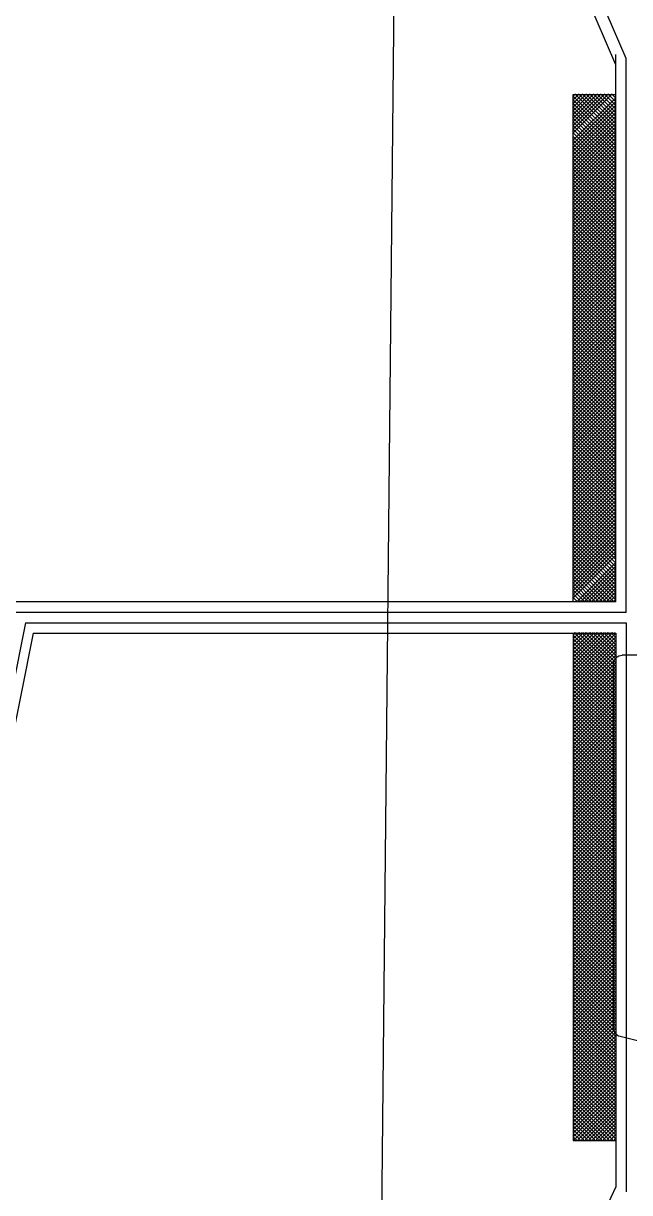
# Model space of a CAD drawing. Header units: millimetres. Extents: x 0 to 420000, y 0 to 297000.
# Drawn here: x 231831.6 to 231860.9, y 24995.4 to 25051.8 of the extents above; entities that cross this region are included whole.
import ezdxf

# ---------------------------------------------------------------- set-up
doc = ezdxf.new("R2010")
doc.units = ezdxf.units.MM
doc.linetypes.add('CEN', pattern=[62, 60, -1, 0, -1])
doc.layers.add('[0]', color=255, linetype='Continuous')
doc.layers.add('PANEL', color=9, linetype='Continuous')

# ---------------------------------------------------------------- blocks, each defined once
blk = doc.blocks.new('11')
at = {"color": 7, "linetype": 'CEN'}
blk.add_line((5197.414439487025, -25141.94669413718), (5198.529391494647, -25141.94669413718), dxfattribs=at)
blk.add_line((5197.414439487025, -25141.94669413718), (5198.529391494647, -25141.94669413718), dxfattribs=at)
at = {"color": 7}
blk.add_line((5198.958219189871, -25159.94462801603), (5198.958219189871, -25142.37552183244), dxfattribs=at)
blk.add_line((5198.958219189871, -25159.94462801603), (5198.958219189871, -25142.37552183244), dxfattribs=at)
blk.add_line((5195.527597628081, -25161.15652083867), (5198.635839257804, -25160.36003392103))
blk.add_line((5195.527597628081, -25161.15652083867), (5198.635839257804, -25160.36003392103))
blk.add_arc((5198.529391494669, -25142.37552183244), 0.4288276952236967, 0, 90, dxfattribs=at)
blk.add_arc((5198.529391494669, -25142.37552183244), 0.4288276952236967, 0, 90, dxfattribs=at)
blk.add_arc((5198.529391494669, -25159.94462801603), 0.4288276952236967, 284.3727786850034, 0)
blk.add_arc((5198.529391494669, -25159.94462801603), 0.4288276952236967, 284.3727786850034, 0)
blk = doc.blocks.new('*X25')
at = {"color": 0}
for p, q in [((112.3815129698358, 374.8949054853417), (114.28897713167, 376.8023696471759)), ((112.3815129698358, 375.0716821806382), (114.1122004363734, 376.8023696471759)), ((112.3815129698358, 375.2484588759348), (113.9354237410768, 376.8023696471759)), ((112.3815129698358, 375.4252355712316), (113.7586470457801, 376.8023696471759)), ((112.3815129698358, 375.6020122665281), (113.5818703504835, 376.8023696471759)), ((112.3815129698358, 375.7787889618248), (113.4050936551868, 376.8023696471759)), ((112.3815129698358, 375.9555656571213), (113.2283169598902, 376.8023696471759)), ((112.3815129698358, 376.1323423524182), (113.0515402645936, 376.8023696471759)), ((112.3815129698358, 376.3091190477147), (112.8747635692969, 376.8023696471759)), ((112.3815129698358, 376.4858957430113), (112.6979868740003, 376.8023696471759)), ((112.3815129698358, 376.6626724383079), (112.5212101787037, 376.8023696471759)), ((114.3887462386184, 374.7523696471758), (112.3815129698358, 376.7596029159583)), ((112.4157538269667, 374.7523696471758), (114.4657538269667, 376.8023696471759)), ((114.565522933915, 374.7523696471758), (112.515522933915, 376.8023696471759)), ((112.5925305222633, 374.7523696471758), (114.6425305222633, 376.8023696471759)), ((114.7422996292117, 374.7523696471758), (112.6922996292116, 376.8023696471759)), ((112.7693072175599, 374.7523696471758), (114.8193072175599, 376.8023696471759)), ((114.9190763245083, 374.7523696471758), (112.8690763245083, 376.8023696471759)), ((112.9460839128566, 374.7523696471758), (114.9960839128566, 376.8023696471759)), ((115.095853019805, 374.7523696471758), (113.0458530198049, 376.8023696471759)), ((113.1228606081532, 374.7523696471758), (115.1728606081532, 376.8023696471759)), ((115.2726297151016, 374.7523696471758), (113.2226297151015, 376.8023696471759)), ((113.2996373034498, 374.7523696471758), (115.3496373034499, 376.8023696471759)), ((115.4494064103982, 374.7523696471758), (113.3994064103982, 376.8023696471759)), ((113.4764139987465, 374.7523696471758), (115.5264139987465, 376.8023696471759)), ((115.6261831056949, 374.7523696471758), (113.5761831056948, 376.8023696471759)), ((113.6531906940431, 374.7523696471758), (115.7031906940431, 376.8023696471759)), ((115.8029598009915, 374.7523696471758), (113.7529598009914, 376.8023696471759)), ((113.8299673893397, 374.7523696471758), (115.8799673893398, 376.8023696471759)), ((115.9797364962881, 374.7523696471758), (113.9297364962881, 376.8023696471759)), ((114.0067440846364, 374.7523696471758), (116.0567440846364, 376.8023696471759)), ((116.1565131915848, 374.7523696471758), (114.1065131915847, 376.8023696471759)), ((114.183520779933, 374.7523696471758), (116.233520779933, 376.8023696471759)), ((116.3332898868814, 374.7523696471758), (114.2832898868814, 376.8023696471759)), ((114.3602974752297, 374.7523696471758), (116.4102974752297, 376.8023696471759)), ((116.510066582178, 374.7523696471758), (114.460066582178, 376.8023696471759)), ((114.5370741705263, 374.7523696471758), (116.5870741705263, 376.8023696471759)), ((116.6868432774747, 374.7523696471758), (114.6368432774746, 376.8023696471759)), ((114.7138508658229, 374.7523696471758), (116.7638508658229, 376.8023696471759)), ((116.8636199727713, 374.7523696471758), (114.8136199727713, 376.8023696471759)), ((114.8906275611196, 374.7523696471758), (116.9406275611196, 376.8023696471759)), ((117.040396668068, 374.7523696471758), (114.9903966680679, 376.8023696471759)), ((115.0674042564162, 374.7523696471758), (117.1174042564162, 376.8023696471759)), ((117.2171733633646, 374.7523696471758), (115.1671733633645, 376.8023696471759)), ((115.2441809517128, 374.7523696471758), (117.2941809517129, 376.8023696471759)), ((117.3939500586612, 374.7523696471758), (115.3439500586612, 376.8023696471759)), ((115.4209576470095, 374.7523696471758), (117.4709576470095, 376.8023696471759)), ((117.5707267539578, 374.7523696471758), (115.5207267539578, 376.8023696471759)), ((115.5977343423061, 374.7523696471758), (117.6477343423061, 376.8023696471759)), ((117.7475034492545, 374.7523696471758), (115.6975034492545, 376.8023696471759)), ((115.7745110376028, 374.7523696471758), (117.8245110376028, 376.8023696471759)), ((117.9242801445511, 374.7523696471758), (115.8742801445511, 376.8023696471759)), ((115.9512877328994, 374.7523696471758), (118.0012877328994, 376.8023696471759)), ((118.1010568398478, 374.7523696471758), (116.0510568398477, 376.8023696471759)), ((116.128064428196, 374.7523696471758), (118.178064428196, 376.8023696471759)), ((118.2778335351444, 374.7523696471758), (116.2278335351444, 376.8023696471759)), ((116.3048411234927, 374.7523696471758), (118.3548411234927, 376.8023696471759)), ((118.4546102304411, 374.7523696471758), (116.404610230441, 376.8023696471759)), ((116.4816178187893, 374.7523696471758), (118.5316178187893, 376.8023696471759)), ((118.6313869257377, 374.7523696471758), (116.5813869257376, 376.8023696471759)), ((116.6583945140859, 374.7523696471758), (118.708394514086, 376.8023696471759)), ((118.8081636210343, 374.7523696471758), (116.7581636210343, 376.8023696471759)), ((116.8351712093826, 374.7523696471758), (118.8851712093826, 376.8023696471759)), ((118.984940316331, 374.7523696471758), (116.9349403163309, 376.8023696471759)), ((117.0119479046792, 374.7523696471758), (119.0619479046792, 376.8023696471759)), ((119.1617170116276, 374.7523696471758), (117.1117170116275, 376.8023696471759)), ((117.1887245999759, 374.7523696471758), (119.2387245999759, 376.8023696471759)), ((119.3384937069242, 374.7523696471758), (117.2884937069242, 376.8023696471759)), ((117.3655012952725, 374.7523696471758), (119.4155012952725, 376.8023696471759)), ((119.5152704022209, 374.7523696471758), (117.4652704022208, 376.8023696471759)), ((117.5422779905691, 374.7523696471758), (119.5922779905691, 376.8023696471759)), ((119.6920470975175, 374.7523696471758), (117.6420470975175, 376.8023696471759)), ((117.7190546858658, 374.7523696471758), (119.7690546858658, 376.8023696471759)), ((119.8688237928141, 374.7523696471758), (117.8188237928141, 376.8023696471759)), ((117.8958313811624, 374.7523696471758), (119.9458313811624, 376.8023696471759)), ((120.0456004881108, 374.7523696471758), (117.9956004881107, 376.8023696471759)), ((118.072608076459, 374.7523696471758), (120.122608076459, 376.8023696471759)), ((120.2223771834074, 374.7523696471758), (118.1723771834074, 376.8023696471759)), ((118.2493847717557, 374.7523696471758), (120.2993847717557, 376.8023696471759)), ((120.3991538787041, 374.7523696471758), (118.349153878704, 376.8023696471759)), ((118.4261614670523, 374.7523696471758), (120.4761614670523, 376.8023696471759)), ((120.5759305740007, 374.7523696471758), (118.5259305740006, 376.8023696471759)), ((118.6029381623489, 374.7523696471758), (120.652938162349, 376.8023696471759)), ((120.7527072692973, 374.7523696471758), (118.7027072692973, 376.8023696471759)), ((118.7797148576456, 374.7523696471758), (120.8297148576456, 376.8023696471759)), ((120.929483964594, 374.7523696471758), (118.8794839645939, 376.8023696471759)), ((118.9564915529422, 374.7523696471758), (121.0064915529422, 376.8023696471759)), ((121.1062606598906, 374.7523696471758), (119.0562606598906, 376.8023696471759)), ((119.1332682482389, 374.7523696471758), (121.1832682482389, 376.8023696471759)), ((121.2830373551872, 374.7523696471758), (119.2330373551872, 376.8023696471759)), ((119.3100449435355, 374.7523696471758), (121.3600449435355, 376.8023696471759)), ((121.4598140504839, 374.7523696471758), (119.4098140504838, 376.8023696471759)), ((119.4868216388321, 374.7523696471758), (121.5368216388321, 376.8023696471759)), ((121.6365907457805, 374.7523696471758), (119.5865907457805, 376.8023696471759)), ((119.6635983341288, 374.7523696471758), (121.7135983341288, 376.8023696471759)), ((121.8133674410772, 374.7523696471758), (119.7633674410771, 376.8023696471759)), ((119.8403750294254, 374.7523696471758), (121.8903750294254, 376.8023696471759)), ((121.9901441363738, 374.7523696471758), (119.9401441363737, 376.8023696471759)), ((120.017151724722, 374.7523696471758), (122.0671517247221, 376.8023696471759)), ((122.1669208316704, 374.7523696471758), (120.1169208316704, 376.8023696471759)), ((120.1939284200187, 374.7523696471758), (122.2439284200187, 376.8023696471759)), ((122.3436975269671, 374.7523696471758), (120.293697526967, 376.8023696471759)), ((120.3707051153153, 374.7523696471758), (122.4207051153153, 376.8023696471759)), ((122.5204742222637, 374.7523696471758), (120.4704742222636, 376.8023696471759)), ((120.547481810612, 374.7523696471758), (122.597481810612, 376.8023696471759)), ((122.6972509175603, 374.7523696471758), (120.6472509175603, 376.8023696471759)), ((120.7242585059086, 374.7523696471758), (122.7742585059086, 376.8023696471759)), ((122.874027612857, 374.7523696471758), (120.8240276128569, 376.8023696471759)), ((120.9010352012052, 374.7523696471758), (122.9510352012052, 376.8023696471759)), ((123.0508043081536, 374.7523696471758), (121.0008043081536, 376.8023696471759)), ((121.0778118965019, 374.7523696471758), (123.1278118965019, 376.8023696471759)), ((123.2275810034503, 374.7523696471758), (121.1775810034502, 376.8023696471759)), ((121.2545885917985, 374.7523696471758), (123.3045885917985, 376.8023696471759)), ((123.4043576987469, 374.7523696471758), (121.3543576987468, 376.8023696471759)), ((121.4313652870951, 374.7523696471758), (123.4813652870951, 376.8023696471759)), ((123.5811343940435, 374.7523696471758), (121.5311343940435, 376.8023696471759)), ((121.6081419823918, 374.7523696471758), (123.6581419823918, 376.8023696471759)), ((123.7579110893402, 374.7523696471758), (121.7079110893401, 376.8023696471759)), ((121.7849186776884, 374.7523696471758), (123.8349186776884, 376.8023696471759)), ((123.9346877846368, 374.7523696471758), (121.8846877846367, 376.8023696471759)), ((121.961695372985, 374.7523696471758), (124.0116953729851, 376.8023696471759)), ((124.1114644799334, 374.7523696471758), (122.0614644799334, 376.8023696471759)), ((122.1384720682817, 374.7523696471758), (124.1884720682817, 376.8023696471759)), ((124.2882411752301, 374.7523696471758), (122.23824117523, 376.8023696471759)), ((122.3152487635783, 374.7523696471758), (124.3652487635783, 376.8023696471759)), ((124.4650178705267, 374.7523696471758), (122.4150178705267, 376.8023696471759)), ((122.492025458875, 374.7523696471758), (124.542025458875, 376.8023696471759)), ((124.6417945658233, 374.7523696471758), (122.5917945658233, 376.8023696471759)), ((122.6688021541716, 374.7523696471758), (124.7188021541716, 376.8023696471759)), ((124.81857126112, 374.7523696471758), (122.7685712611199, 376.8023696471759)), ((122.8455788494682, 374.7523696471758), (124.8955788494683, 376.8023696471759)), ((124.9953479564166, 374.7523696471758), (122.9453479564166, 376.8023696471759)), ((123.0223555447649, 374.7523696471758), (125.0723555447649, 376.8023696471759)), ((125.1721246517133, 374.7523696471758), (123.1221246517132, 376.8023696471759)), ((123.1991322400615, 374.7523696471758), (125.2491322400615, 376.8023696471759)), ((125.3489013470099, 374.7523696471758), (123.2989013470098, 376.8023696471759)), ((123.3759089353581, 374.7523696471758), (125.4259089353582, 376.8023696471759)), ((125.5256780423065, 374.7523696471758), (123.4756780423065, 376.8023696471759)), ((123.5526856306548, 374.7523696471758), (125.6026856306548, 376.8023696471759)), ((125.7024547376032, 374.7523696471758), (123.6524547376031, 376.8023696471759)), ((123.7294623259514, 374.7523696471758), (125.7794623259514, 376.8023696471759)), ((125.8792314328998, 374.7523696471758), (123.8292314328997, 376.8023696471759)), ((123.9062390212481, 374.7523696471758), (125.9562390212481, 376.8023696471759)), ((126.0560081281964, 374.7523696471758), (124.0060081281964, 376.8023696471759)), ((124.0830157165447, 374.7523696471758), (126.1330157165447, 376.8023696471759)), ((126.2327848234931, 374.7523696471758), (124.182784823493, 376.8023696471759)), ((124.2597924118413, 374.7523696471758), (126.3097924118413, 376.8023696471759)), ((126.4095615187897, 374.7523696471758), (124.3595615187897, 376.8023696471759)), ((124.436569107138, 374.7523696471758), (126.486569107138, 376.8023696471759)), ((126.5863382140864, 374.7523696471758), (124.5363382140863, 376.8023696471759)), ((124.6133458024346, 374.7523696471758), (126.6633458024346, 376.8023696471759)), ((126.763114909383, 374.7523696471758), (124.7131149093829, 376.8023696471759)), ((124.7901224977312, 374.7523696471758), (126.8401224977312, 376.8023696471759)), ((126.9398916046796, 374.7523696471758), (124.8898916046796, 376.8023696471759)), ((124.9668991930279, 374.7523696471758), (127.0168991930279, 376.8023696471759)), ((127.1166682999762, 374.7523696471758), (125.0666682999762, 376.8023696471759)), ((125.1436758883245, 374.7523696471758), (127.1936758883245, 376.8023696471759)), ((127.2934449952729, 374.7523696471758), (125.2434449952728, 376.8023696471759)), ((125.3204525836212, 374.7523696471758), (127.3704525836212, 376.8023696471759)), ((127.4702216905695, 374.7523696471758), (125.4202216905695, 376.8023696471759)), ((125.4972292789178, 374.7523696471758), (127.5472292789178, 376.8023696471759)), ((127.6469983858662, 374.7523696471758), (125.5969983858661, 376.8023696471759)), ((125.6740059742144, 374.7523696471758), (127.7240059742144, 376.8023696471759)), ((127.8237750811628, 374.7523696471758), (125.7737750811628, 376.8023696471759)), ((125.8507826695111, 374.7523696471758), (127.9007826695111, 376.8023696471759)), ((128.0005517764595, 374.7523696471758), (125.9505517764594, 376.8023696471759)), ((126.0275593648077, 374.7523696471758), (128.0775593648077, 376.8023696471759)), ((128.1773284717561, 374.7523696471758), (126.127328471756, 376.8023696471759)), ((126.2043360601043, 374.7523696471758), (128.2543360601044, 376.8023696471759)), ((128.3541051670527, 374.7523696471758), (126.3041051670527, 376.8023696471759)), ((126.381112755401, 374.7523696471758), (128.431112755401, 376.8023696471759)), ((128.5308818623494, 374.7523696471758), (126.4808818623493, 376.8023696471759)), ((126.5578894506976, 374.7523696471758), (128.6078894506976, 376.8023696471759)), ((128.707658557646, 374.7523696471758), (126.6576585576459, 376.8023696471759)), ((126.7346661459942, 374.7523696471758), (128.7846661459943, 376.8023696471759)), ((128.8844352529426, 374.7523696471758), (126.8344352529426, 376.8023696471759)), ((126.9114428412909, 374.7523696471758), (128.9614428412909, 376.8023696471759)), ((129.0612119482392, 374.7523696471758), (127.0112119482392, 376.8023696471759)), ((127.0882195365875, 374.7523696471758), (129.1382195365875, 376.8023696471759)), ((129.2379886435359, 374.7523696471758), (127.1879886435359, 376.8023696471759)), ((127.2649962318842, 374.7523696471758), (129.3149962318842, 376.8023696471759)), ((129.4147653388325, 374.7523696471758), (127.3647653388325, 376.8023696471759)), ((127.4417729271808, 374.7523696471758), (129.4917729271808, 376.8023696471759)), ((129.5915420341292, 374.7523696471758), (127.5415420341291, 376.8023696471759)), ((127.6185496224774, 374.7523696471758), (129.6685496224774, 376.8023696471759)), ((129.7683187294258, 374.7523696471758), (127.7183187294258, 376.8023696471759)), ((127.7953263177741, 374.7523696471758), (129.8453263177741, 376.8023696471759)), ((129.9450954247225, 374.7523696471758), (127.8950954247224, 376.8023696471759)), ((127.9721030130707, 374.7523696471758), (130.0221030130707, 376.8023696471759)), ((130.1218721200191, 374.7523696471758), (128.071872120019, 376.8023696471759)), ((128.1488797083673, 374.7523696471758), (130.1988797083673, 376.8023696471759)), ((130.2986488153157, 374.7523696471758), (128.2486488153157, 376.8023696471759)), ((128.325656403664, 374.7523696471758), (130.375656403664, 376.8023696471759)), ((130.4754255106123, 374.7523696471758), (128.4254255106123, 376.8023696471759)), ((128.5024330989606, 374.7523696471758), (130.5524330989606, 376.8023696471759)), ((130.652202205909, 374.7523696471758), (128.602202205909, 376.8023696471759)), ((128.6792097942573, 374.7523696471758), (130.7292097942573, 376.8023696471759)), ((130.8289789012056, 374.7523696471758), (128.7789789012056, 376.8023696471759)), ((128.8559864895539, 374.7523696471758), (130.9059864895539, 376.8023696471759)), ((131.0057555965023, 374.7523696471758), (128.9557555965022, 376.8023696471759)), ((129.0327631848505, 374.7523696471758), (131.0827631848505, 376.8023696471759)), ((131.1825322917989, 374.7523696471758), (129.1325322917988, 376.8023696471759)), ((129.2095398801472, 374.7523696471758), (131.2595398801472, 376.8023696471759)), ((131.3593089870956, 374.7523696471758), (129.3093089870955, 376.8023696471759)), ((129.3863165754438, 374.7523696471758), (131.4363165754438, 376.8023696471759)), ((131.5360856823922, 374.7523696471758), (129.4860856823921, 376.8023696471759)), ((129.5630932707404, 374.7523696471758), (131.6130932707405, 376.8023696471759)), ((131.7128623776888, 374.7523696471758), (129.6628623776888, 376.8023696471759)), ((129.7398699660371, 374.7523696471758), (131.7898699660371, 376.8023696471759)), ((131.8896390729855, 374.7523696471758), (129.8396390729854, 376.8023696471759)), ((129.9166466613337, 374.7523696471758), (131.9666466613337, 376.8023696471759)), ((132.0664157682821, 374.7523696471758), (130.016415768282, 376.8023696471759)), ((130.0934233566304, 374.7523696471758), (132.1434233566304, 376.8023696471759)), ((132.2431924635787, 374.7523696471758), (130.1931924635787, 376.8023696471759)), ((130.270200051927, 374.7523696471758), (132.320200051927, 376.8023696471759)), ((132.4199691588753, 374.7523696471758), (130.3699691588753, 376.8023696471759)), ((130.4469767472236, 374.7523696471758), (132.4969767472236, 376.8023696471759)), ((132.596745854172, 374.7523696471758), (130.546745854172, 376.8023696471759)), ((130.6237534425203, 374.7523696471758), (132.6737534425203, 376.8023696471759)), ((132.7735225494686, 374.7523696471758), (130.7235225494686, 376.8023696471759)), ((130.8005301378169, 374.7523696471758), (132.8505301378169, 376.8023696471759)), ((132.9502992447653, 374.7523696471758), (130.9002992447652, 376.8023696471759)), ((130.9773068331135, 374.7523696471758), (133.0273068331135, 376.8023696471759)), ((133.1270759400619, 374.7523696471758), (131.0770759400619, 376.8023696471759)), ((131.1540835284102, 374.7523696471758), (133.2040835284102, 376.8023696471759)), ((133.3038526353585, 374.7523696471758), (131.2538526353585, 376.8023696471759)), ((131.3308602237068, 374.7523696471758), (133.3808602237068, 376.8023696471759)), ((133.4806293306552, 374.7523696471758), (131.4306293306551, 376.8023696471759)), ((131.5076369190034, 374.7523696471758), (133.5576369190034, 376.8023696471759)), ((133.6574060259518, 374.7523696471758), (131.6074060259518, 376.8023696471759)), ((131.6844136143001, 374.7523696471758), (133.7344136143001, 376.8023696471759)), ((133.8341827212484, 374.7523696471758), (131.7841827212484, 376.8023696471759)), ((131.8611903095967, 374.7523696471758), (133.9111903095967, 376.8023696471759)), ((134.0109594165451, 374.7523696471758), (131.9609594165451, 376.8023696471759)), ((132.0379670048934, 374.7523696471758), (134.0879670048934, 376.8023696471759)), ((134.1877361118417, 374.7523696471758), (132.1377361118417, 376.8023696471759)), ((132.21474370019, 374.7523696471758), (134.26474370019, 376.8023696471759)), ((134.3645128071384, 374.7523696471758), (132.3145128071383, 376.8023696471759)), ((132.3915203954866, 374.7523696471758), (134.4415203954866, 376.8023696471759)), ((134.541289502435, 374.7523696471758), (132.491289502435, 376.8023696471759)), ((132.5682970907833, 374.7523696471758), (134.6182970907833, 376.8023696471759)), ((134.7180661977317, 374.7523696471758), (132.6680661977316, 376.8023696471759)), ((132.7450737860799, 374.7523696471758), (134.7950737860799, 376.8023696471759)), ((134.8948428930283, 374.7523696471758), (132.8448428930282, 376.8023696471759)), ((132.9218504813765, 374.7523696471758), (134.9718504813766, 376.8023696471759)), ((135.0716195883249, 374.7523696471758), (133.0216195883249, 376.8023696471759)), ((133.0986271766732, 374.7523696471758), (135.1486271766732, 376.8023696471759)), ((135.2483962836216, 374.7523696471758), (133.1983962836215, 376.8023696471759)), ((133.2754038719698, 374.7523696471758), (135.3254038719698, 376.8023696471759)), ((135.4251729789182, 374.7523696471758), (133.3751729789181, 376.8023696471759)), ((133.4521805672665, 374.7523696471758), (135.5021805672665, 376.8023696471759)), ((135.6019496742148, 374.7523696471758), (133.5519496742148, 376.8023696471759)), ((133.6289572625631, 374.7523696471758), (135.6789572625631, 376.8023696471759)), ((135.7787263695115, 374.7523696471758), (133.7287263695114, 376.8023696471759)), ((133.8057339578597, 374.7523696471758), (135.8557339578597, 376.8023696471759)), ((135.9555030648081, 374.7523696471758), (133.9055030648081, 376.8023696471759)), ((133.9825106531564, 374.7523696471758), (136.0325106531564, 376.8023696471759)), ((136.1322797601047, 374.7523696471758), (134.0822797601047, 376.8023696471759)), ((134.159287348453, 374.7523696471758), (136.209287348453, 376.8023696471759)), ((136.3090564554014, 374.7523696471758), (134.2590564554013, 376.8023696471759)), ((134.3360640437496, 374.7523696471758), (136.3860640437497, 376.8023696471759)), ((136.485833150698, 374.7523696471758), (134.435833150698, 376.8023696471759)), ((134.5128407390463, 374.7523696471758), (136.5628407390463, 376.8023696471759)), ((136.6626098459946, 374.7523696471758), (134.6126098459946, 376.8023696471759)), ((134.6896174343429, 374.7523696471758), (136.7396174343429, 376.8023696471759)), ((136.8393865412913, 374.7523696471758), (134.7893865412912, 376.8023696471759)), ((134.8663941296395, 374.7523696471758), (136.8815129698359, 376.7674884873721)), ((136.8815129698358, 374.8870199139278), (134.9661632365879, 376.8023696471759)), ((136.8815129698358, 375.0637966092245), (135.1429399318845, 376.8023696471759)), ((136.8815129698358, 375.2405733045212), (135.3197166271812, 376.8023696471759)), ((136.8815129698358, 375.4173499998178), (135.4964933224778, 376.8023696471759)), ((136.8815129698358, 375.5941266951144), (135.6732700177744, 376.8023696471759)), ((136.8815129698358, 375.770903390411), (135.8500467130711, 376.8023696471759)), ((136.8815129698358, 375.9476800857076), (136.0268234083677, 376.8023696471759)), ((136.8815129698359, 376.1244567810043), (136.2036001036643, 376.8023696471759)), ((136.8815129698359, 376.3012334763009), (136.380376798961, 376.8023696471759)), ((136.8815129698359, 376.4780101715975), (136.5571534942576, 376.8023696471759)), ((136.8815129698359, 376.6547868668941), (136.7339301895542, 376.8023696471759)), ((114.2119695433218, 374.7523696471758), (112.3815129698358, 376.5828262206617)), ((114.0351928480251, 374.7523696471758), (112.3815129698358, 376.4060495253651)), ((113.8584161527285, 374.7523696471758), (112.3815129698358, 376.2292728300683)), ((113.6816394574319, 374.7523696471758), (112.3815129698358, 376.0524961347718)), ((135.0431708249362, 374.7523696471758), (136.8815129698359, 376.5907117920755)), ((135.2199475202328, 374.7523696471758), (136.8815129698359, 376.4139350967789)), ((135.3967242155295, 374.7523696471758), (136.8815129698359, 376.2371584014823)), ((135.5735009108261, 374.7523696471758), (136.8815129698359, 376.0603817061856)), ((113.5048627621352, 374.7523696471758), (112.3815129698358, 375.8757194394752)), ((113.3280860668386, 374.7523696471758), (112.3815129698358, 375.6989427441785)), ((113.1513093715419, 374.7523696471758), (112.3815129698358, 375.5221660488819)), ((135.7502776061227, 374.7523696471758), (136.8815129698359, 375.883605010889)), ((135.9270543014194, 374.7523696471758), (136.8815129698359, 375.7068283155924)), ((136.103830996716, 374.7523696471758), (136.8815129698359, 375.5300516202956)), ((112.9745326762453, 374.7523696471758), (112.3815129698358, 375.3453893535852)), ((112.7977559809487, 374.7523696471758), (112.3815129698358, 375.1686126582886)), ((112.620979285652, 374.7523696471758), (112.3815129698358, 374.991835962992)), ((136.2806076920126, 374.7523696471758), (136.8815129698359, 375.353274924999)), ((136.4573843873093, 374.7523696471758), (136.8815129698358, 375.1764982297024)), ((136.6341610826059, 374.7523696471758), (136.8815129698358, 374.9997215344058)), ((112.4442025903554, 374.7523696471758), (112.3815129698358, 374.8150592676954)), ((136.8109377779026, 374.7523696471758), (136.8815129698358, 374.8229448391091))]:
    blk.add_line(p, q, dxfattribs=at)
blk = doc.blocks.new('*X24')
at = {"color": 0}
for p, q in [((586.8815129698357, 374.9262553091681), (588.7576273078434, 376.8023696471759)), ((586.8815129698357, 375.1030320044649), (588.5808506125468, 376.8023696471759)), ((586.8815129698357, 375.2798086997615), (588.4040739172501, 376.8023696471759)), ((586.8815129698357, 375.4565853950582), (588.2272972219536, 376.8023696471759)), ((586.8815129698357, 375.6333620903549), (588.0505205266569, 376.8023696471759)), ((586.8815129698357, 375.8101387856515), (587.8737438313602, 376.8023696471759)), ((586.8815129698357, 375.9869154809481), (587.6969671360636, 376.8023696471759)), ((586.8815129698357, 376.1636921762446), (587.520190440767, 376.8023696471759)), ((586.8815129698357, 376.3404688715414), (587.3434137454702, 376.8023696471759)), ((586.8815129698357, 376.517245566838), (587.1666370501737, 376.8023696471759)), ((586.8815129698357, 376.6940222621347), (586.989860354877, 376.8023696471759)), ((588.8573964147918, 374.7523696471759), (586.8815129698357, 376.7282530921316)), ((589.0341731100883, 374.7523696471759), (586.9841731100882, 376.8023696471759)), ((587.0611806984367, 374.7523696471759), (589.1111806984367, 376.8023696471759)), ((589.210949805385, 374.7523696471759), (587.160949805385, 376.8023696471759)), ((587.2379573937333, 374.7523696471759), (589.2879573937332, 376.8023696471759)), ((589.3877265006817, 374.7523696471759), (587.3377265006818, 376.8023696471759)), ((587.41473408903, 374.7523696471759), (589.4647340890299, 376.8023696471759)), ((589.5645031959782, 374.7523696471759), (587.5145031959783, 376.8023696471759)), ((587.5915107843268, 374.7523696471759), (589.6415107843267, 376.8023696471759)), ((589.7412798912748, 374.7523696471759), (587.6912798912749, 376.8023696471759)), ((587.7682874796233, 374.7523696471759), (589.8182874796232, 376.8023696471759)), ((589.9180565865715, 374.7523696471759), (587.8680565865717, 376.8023696471759)), ((587.9450641749199, 374.7523696471759), (589.9950641749199, 376.8023696471759)), ((590.0948332818683, 374.7523696471759), (588.0448332818683, 376.8023696471759)), ((588.1218408702165, 374.7523696471759), (590.1718408702166, 376.8023696471759)), ((590.2716099771648, 374.7523696471759), (588.2216099771648, 376.8023696471759)), ((588.2986175655133, 374.7523696471759), (590.3486175655131, 376.8023696471759)), ((590.4483866724614, 374.7523696471759), (588.3983866724614, 376.8023696471759)), ((588.4753942608098, 374.7523696471759), (590.5253942608098, 376.8023696471759)), ((590.625163367758, 374.7523696471759), (588.5751633677581, 376.8023696471759)), ((588.6521709561065, 374.7523696471759), (590.7021709561063, 376.8023696471759)), ((590.8019400630548, 374.7523696471759), (588.7519400630547, 376.8023696471759)), ((588.8289476514032, 374.7523696471759), (590.8789476514031, 376.8023696471759)), ((590.9787167583513, 374.7523696471759), (588.9287167583514, 376.8023696471759)), ((589.0057243466997, 374.7523696471759), (591.0557243466995, 376.8023696471759)), ((591.1554934536479, 374.7523696471759), (589.105493453648, 376.8023696471759)), ((589.1825010419963, 374.7523696471759), (591.2325010419962, 376.8023696471759)), ((591.3322701489446, 374.7523696471759), (589.2822701489446, 376.8023696471759)), ((589.359277737293, 374.7523696471759), (591.4092777372929, 376.8023696471759)), ((591.5090468442413, 374.7523696471759), (589.4590468442412, 376.8023696471759)), ((589.5360544325897, 374.7523696471759), (591.5860544325897, 376.8023696471759)), ((591.6858235395379, 374.7523696471759), (589.6358235395379, 376.8023696471759)), ((589.7128311278863, 374.7523696471759), (591.7628311278861, 376.8023696471759)), ((591.8626002348345, 374.7523696471759), (589.8126002348345, 376.8023696471759)), ((589.8896078231829, 374.7523696471759), (591.9396078231828, 376.8023696471759)), ((592.0393769301312, 374.7523696471759), (589.9893769301312, 376.8023696471759)), ((590.0663845184796, 374.7523696471759), (592.1163845184795, 376.8023696471759)), ((592.2161536254278, 374.7523696471759), (590.1661536254279, 376.8023696471759)), ((590.2431612137763, 374.7523696471759), (592.2931612137761, 376.8023696471759)), ((592.3929303207244, 374.7523696471759), (590.3429303207245, 376.8023696471759)), ((590.4199379090727, 374.7523696471759), (592.4699379090728, 376.8023696471759)), ((592.569707016021, 374.7523696471759), (590.5197070160211, 376.8023696471759)), ((590.5967146043694, 374.7523696471759), (592.6467146043693, 376.8023696471759)), ((592.7464837113178, 374.7523696471759), (590.6964837113178, 376.8023696471759)), ((590.7734912996661, 374.7523696471759), (592.8234912996661, 376.8023696471759)), ((592.9232604066144, 374.7523696471759), (590.8732604066143, 376.8023696471759)), ((590.9502679949628, 374.7523696471759), (593.0002679949628, 376.8023696471759)), ((593.1000371019109, 374.7523696471759), (591.050037101911, 376.8023696471759)), ((591.1270446902594, 374.7523696471759), (593.1770446902592, 376.8023696471759)), ((593.2768137972076, 374.7523696471759), (591.2268137972077, 376.8023696471759)), ((591.303821385556, 374.7523696471759), (593.353821385556, 376.8023696471759)), ((593.4535904925043, 374.7523696471759), (591.4035904925042, 376.8023696471759)), ((591.4805980808527, 374.7523696471759), (593.5305980808527, 376.8023696471759)), ((593.6303671878009, 374.7523696471759), (591.580367187801, 376.8023696471759)), ((591.6573747761494, 374.7523696471759), (593.7073747761492, 376.8023696471759)), ((593.8071438830974, 374.7523696471759), (591.7571438830976, 376.8023696471759)), ((591.8341514714458, 374.7523696471759), (593.8841514714458, 376.8023696471759)), ((593.9839205783941, 374.7523696471759), (591.9339205783942, 376.8023696471759)), ((592.0109281667426, 374.7523696471759), (594.0609281667424, 376.8023696471759)), ((594.1606972736907, 374.7523696471759), (592.1106972736907, 376.8023696471759)), ((592.1877048620393, 374.7523696471759), (594.2377048620392, 376.8023696471759)), ((594.3374739689873, 374.7523696471759), (592.2874739689875, 376.8023696471759)), ((592.3644815573359, 374.7523696471759), (594.4144815573358, 376.8023696471759)), ((594.5142506642841, 374.7523696471759), (592.464250664284, 376.8023696471759)), ((592.5412582526324, 374.7523696471759), (594.5912582526323, 376.8023696471759)), ((594.6910273595807, 374.7523696471759), (592.6410273595808, 376.8023696471759)), ((592.7180349479291, 374.7523696471759), (594.768034947929, 376.8023696471759)), ((594.8678040548774, 374.7523696471759), (592.8178040548773, 376.8023696471759)), ((592.8948116432258, 374.7523696471759), (594.9448116432258, 376.8023696471759)), ((595.0445807501738, 374.7523696471759), (592.9945807501741, 376.8023696471759)), ((593.0715883385222, 374.7523696471759), (595.1215883385223, 376.8023696471759)), ((595.2213574454706, 374.7523696471759), (593.1713574454708, 376.8023696471759)), ((593.2483650338189, 374.7523696471759), (595.298365033819, 376.8023696471759)), ((595.3981341407672, 374.7523696471759), (593.3481341407672, 376.8023696471759)), ((593.4251417291156, 374.7523696471759), (595.4751417291156, 376.8023696471759)), ((595.5749108360639, 374.7523696471759), (593.524910836064, 376.8023696471759)), ((593.6019184244122, 374.7523696471759), (595.6519184244122, 376.8023696471759)), ((595.7516875313605, 374.7523696471759), (593.7016875313604, 376.8023696471759)), ((593.7786951197089, 374.7523696471759), (595.8286951197088, 376.8023696471759)), ((595.9284642266571, 374.7523696471759), (593.8784642266572, 376.8023696471759)), ((593.9554718150057, 374.7523696471759), (596.0054718150055, 376.8023696471759)), ((596.1052409219537, 374.7523696471759), (594.0552409219539, 376.8023696471759)), ((594.1322485103022, 374.7523696471759), (596.1822485103023, 376.8023696471759)), ((596.2820176172505, 374.7523696471759), (594.2320176172506, 376.8023696471759)), ((594.3090252055989, 374.7523696471759), (596.3590252055988, 376.8023696471759)), ((596.458794312547, 374.7523696471759), (594.4087943125471, 376.8023696471759)), ((594.4858019008954, 374.7523696471759), (596.5358019008954, 376.8023696471759)), ((596.6355710078437, 374.7523696471759), (594.5855710078438, 376.8023696471759)), ((594.6625785961921, 374.7523696471759), (596.712578596192, 376.8023696471759)), ((596.8123477031404, 374.7523696471759), (594.7623477031404, 376.8023696471759)), ((594.8393552914887, 374.7523696471759), (596.8893552914888, 376.8023696471759)), ((596.989124398437, 374.7523696471759), (594.9391243984371, 376.8023696471759)), ((595.0161319867854, 374.7523696471759), (597.0661319867853, 376.8023696471759)), ((597.1659010937336, 374.7523696471759), (595.1159010937336, 376.8023696471759)), ((595.192908682082, 374.7523696471759), (597.2429086820819, 376.8023696471759)), ((597.3426777890302, 374.7523696471759), (595.2926777890302, 376.8023696471759)), ((595.3696853773786, 374.7523696471759), (597.4196853773786, 376.8023696471759)), ((597.5194544843268, 374.7523696471759), (595.4694544843269, 376.8023696471759)), ((595.5464620726752, 374.7523696471759), (597.5964620726752, 376.8023696471759)), ((597.6962311796235, 374.7523696471759), (595.6462311796237, 376.8023696471759)), ((595.723238767972, 374.7523696471759), (597.7732387679719, 376.8023696471759)), ((597.8730078749202, 374.7523696471759), (595.8230078749202, 376.8023696471759)), ((595.9000154632685, 374.7523696471759), (597.9500154632685, 376.8023696471759)), ((598.0497845702167, 374.7523696471759), (595.9997845702169, 376.8023696471759)), ((596.0767921585652, 374.7523696471759), (598.1267921585652, 376.8023696471759)), ((598.2265612655135, 374.7523696471759), (596.1765612655136, 376.8023696471759)), ((596.2535688538618, 374.7523696471759), (598.3035688538619, 376.8023696471759)), ((598.40333796081, 374.7523696471759), (596.3533379608102, 376.8023696471759)), ((596.4303455491585, 374.7523696471759), (598.4803455491584, 376.8023696471759)), ((598.5801146561067, 374.7523696471759), (596.5301146561068, 376.8023696471759)), ((596.6071222444551, 374.7523696471759), (598.6571222444551, 376.8023696471759)), ((598.7568913514033, 374.7523696471759), (596.7068913514033, 376.8023696471759)), ((596.7838989397518, 374.7523696471759), (598.8338989397517, 376.8023696471759)), ((598.9336680467, 374.7523696471759), (596.8836680467001, 376.8023696471759)), ((596.9606756350486, 374.7523696471759), (599.0106756350484, 376.8023696471759)), ((599.1104447419965, 374.7523696471759), (597.0604447419968, 376.8023696471759)), ((597.137452330345, 374.7523696471759), (599.1874523303449, 376.8023696471759)), ((599.2872214372933, 374.7523696471759), (597.2372214372932, 376.8023696471759)), ((597.3142290256418, 374.7523696471759), (599.3642290256416, 376.8023696471759)), ((599.4639981325898, 374.7523696471759), (597.4139981325899, 376.8023696471759)), ((597.4910057209382, 374.7523696471759), (599.5410057209383, 376.8023696471759)), ((599.6407748278866, 374.7523696471759), (597.5907748278867, 376.8023696471759)), ((597.667782416235, 374.7523696471759), (599.7177824162349, 376.8023696471759)), ((599.8175515231832, 374.7523696471759), (597.7675515231831, 376.8023696471759)), ((597.8445591115316, 374.7523696471759), (599.8945591115315, 376.8023696471759)), ((599.9943282184797, 374.7523696471759), (597.9443282184798, 376.8023696471759)), ((598.0213358068282, 374.7523696471759), (600.0713358068282, 376.8023696471759)), ((600.1711049137765, 374.7523696471759), (598.1211049137764, 376.8023696471759)), ((598.1981125021249, 374.7523696471759), (600.2481125021247, 376.8023696471759)), ((600.3478816090733, 374.7523696471759), (598.2978816090732, 376.8023696471759)), ((598.3748891974215, 374.7523696471759), (600.4248891974213, 376.8023696471759)), ((600.5246583043697, 374.7523696471759), (598.4746583043698, 376.8023696471759)), ((598.5516658927181, 374.7523696471759), (600.6016658927181, 376.8023696471759)), ((600.7014349996664, 374.7523696471759), (598.6514349996663, 376.8023696471759)), ((598.7284425880148, 374.7523696471759), (600.7784425880147, 376.8023696471759)), ((600.8782116949629, 374.7523696471759), (598.8282116949631, 376.8023696471759)), ((598.9052192833113, 374.7523696471759), (600.9552192833114, 376.8023696471759)), ((601.0549883902596, 374.7523696471759), (599.0049883902598, 376.8023696471759)), ((599.081995978608, 374.7523696471759), (601.1319959786078, 376.8023696471759)), ((601.2317650855563, 374.7523696471759), (599.1817650855562, 376.8023696471759)), ((599.2587726739047, 374.7523696471759), (601.3087726739046, 376.8023696471759)), ((601.4085417808529, 374.7523696471759), (599.358541780853, 376.8023696471759)), ((599.4355493692012, 374.7523696471759), (601.4855493692013, 376.8023696471759)), ((601.5853184761496, 374.7523696471759), (599.5353184761495, 376.8023696471759)), ((599.612326064498, 374.7523696471759), (601.662326064498, 376.8023696471759)), ((601.7620951714462, 374.7523696471759), (599.7120951714462, 376.8023696471759)), ((599.7891027597948, 374.7523696471759), (601.8391027597945, 376.8023696471759)), ((601.9388718667428, 374.7523696471759), (599.8888718667428, 376.8023696471759)), ((599.9658794550912, 374.7523696471759), (602.0158794550911, 376.8023696471759)), ((602.1156485620394, 374.7523696471759), (600.0656485620395, 376.8023696471759)), ((600.1426561503879, 374.7523696471759), (602.1926561503877, 376.8023696471759)), ((602.2924252573362, 374.7523696471759), (600.2424252573363, 376.8023696471759)), ((600.3194328456846, 374.7523696471759), (602.3694328456845, 376.8023696471759)), ((602.4692019526327, 374.7523696471759), (600.4192019526328, 376.8023696471759)), ((600.4962095409811, 374.7523696471759), (602.546209540981, 376.8023696471759)), ((602.6459786479294, 374.7523696471759), (600.5959786479294, 376.8023696471759)), ((600.6729862362778, 374.7523696471759), (602.7229862362777, 376.8023696471759)), ((602.822755343226, 374.7523696471759), (600.772755343226, 376.8023696471759)), ((600.8497629315744, 374.7523696471759), (602.8997629315743, 376.8023696471759)), ((602.9995320385227, 374.7523696471759), (600.9495320385228, 376.8023696471759)), ((601.0265396268711, 374.7523696471759), (603.0765396268711, 376.8023696471759)), ((603.1763087338193, 374.7523696471759), (601.1263087338193, 376.8023696471759)), ((601.2033163221676, 374.7523696471759), (603.2533163221676, 376.8023696471759)), ((603.3530854291159, 374.7523696471759), (601.303085429116, 376.8023696471759)), ((601.3800930174642, 374.7523696471759), (603.4300930174642, 376.8023696471759)), ((603.5298621244126, 374.7523696471759), (601.4798621244126, 376.8023696471759)), ((601.5568697127609, 374.7523696471759), (603.606869712761, 376.8023696471759)), ((603.7066388197093, 374.7523696471759), (601.6566388197092, 376.8023696471759)), ((601.7336464080577, 374.7523696471759), (603.7836464080576, 376.8023696471759)), ((603.8834155150057, 374.7523696471759), (601.8334155150058, 376.8023696471759)), ((601.9104231033542, 374.7523696471759), (603.9604231033543, 376.8023696471759)), ((604.0601922103024, 374.7523696471759), (602.0101922103025, 376.8023696471759)), ((602.0871997986509, 374.7523696471759), (604.1371997986507, 376.8023696471759)), ((604.2369689055992, 374.7523696471759), (602.1869689055992, 376.8023696471759)), ((602.2639764939476, 374.7523696471759), (604.3139764939475, 376.8023696471759)), ((604.4137456008958, 374.7523696471759), (602.3637456008958, 376.8023696471759)), ((602.4407531892442, 374.7523696471759), (604.490753189244, 376.8023696471759)), ((604.5905222961923, 374.7523696471759), (602.5405222961924, 376.8023696471759)), ((602.6175298845408, 374.7523696471759), (604.6675298845408, 376.8023696471759)), ((604.767298991489, 374.7523696471759), (602.717298991489, 376.8023696471759)), ((602.7943065798373, 374.7523696471759), (604.8443065798373, 376.8023696471759)), ((604.9440756867857, 374.7523696471759), (602.8940756867858, 376.8023696471759)), ((602.9710832751341, 374.7523696471759), (605.021083275134, 376.8023696471759)), ((605.1208523820823, 374.7523696471759), (603.0708523820824, 376.8023696471759)), ((603.1478599704308, 374.7523696471759), (605.1978599704305, 376.8023696471759)), ((605.2976290773788, 374.7523696471759), (603.2476290773789, 376.8023696471759)), ((603.3246366657272, 374.7523696471759), (605.3746366657273, 376.8023696471759)), ((605.4744057726756, 374.7523696471759), (603.4244057726756, 376.8023696471759)), ((603.5014133610239, 374.7523696471759), (605.5514133610238, 376.8023696471759)), ((605.6511824679723, 374.7523696471759), (603.6011824679723, 376.8023696471759)), ((603.6781900563207, 374.7523696471759), (605.7281900563205, 376.8023696471759)), ((605.8279591632687, 374.7523696471759), (603.7779591632689, 376.8023696471759)), ((603.8549667516171, 374.7523696471759), (605.9049667516173, 376.8023696471759)), ((606.0047358585655, 374.7523696471759), (603.9547358585655, 376.8023696471759)), ((604.0317434469138, 374.7523696471759), (606.0817434469137, 376.8023696471759)), ((606.1815125538621, 374.7523696471759), (604.1315125538622, 376.8023696471759)), ((604.2085201422104, 374.7523696471759), (606.2585201422105, 376.8023696471759)), ((606.3582892491588, 374.7523696471759), (604.3082892491589, 376.8023696471759)), ((604.3852968375071, 374.7523696471759), (606.4352968375073, 376.8023696471759)), ((606.5350659444553, 374.7523696471759), (604.4850659444553, 376.8023696471759)), ((604.5620735328038, 374.7523696471759), (606.6120735328037, 376.8023696471759)), ((606.7118426397519, 374.7523696471759), (604.6618426397521, 376.8023696471759)), ((604.7388502281003, 374.7523696471759), (606.7888502281004, 376.8023696471759)), ((606.8886193350486, 374.7523696471759), (604.8386193350487, 376.8023696471759)), ((604.9156269233971, 374.7523696471759), (606.9656269233969, 376.8023696471759)), ((607.0653960303453, 374.7523696471759), (605.0153960303454, 376.8023696471759)), ((605.0924036186938, 374.7523696471759), (607.1424036186937, 376.8023696471759)), ((607.2421727256418, 374.7523696471759), (605.1921727256419, 376.8023696471759)), ((605.2691803139902, 374.7523696471759), (607.3191803139903, 376.8023696471759)), ((607.4189494209385, 374.7523696471759), (605.3689494209386, 376.8023696471759)), ((605.445957009287, 374.7523696471759), (607.4959570092868, 376.8023696471759)), ((607.5957261162353, 374.7523696471759), (605.5457261162353, 376.8023696471759)), ((605.6227337045835, 374.7523696471759), (607.6727337045836, 376.8023696471759)), ((607.7725028115319, 374.7523696471759), (605.7225028115319, 376.8023696471759)), ((605.7995103998802, 374.7523696471759), (607.8495103998802, 376.8023696471759)), ((607.9492795068286, 374.7523696471759), (605.8992795068284, 376.8023696471759)), ((605.9762870951768, 374.7523696471759), (608.0262870951768, 376.8023696471759)), ((608.1260562021251, 374.7523696471759), (606.0760562021251, 376.8023696471759)), ((606.1530637904734, 374.7523696471759), (608.2030637904734, 376.8023696471759)), ((608.3028328974217, 374.7523696471759), (606.2528328974217, 376.8023696471759)), ((606.3298404857703, 374.7523696471759), (608.3798404857702, 376.8023696471759)), ((608.4796095927182, 374.7523696471759), (606.4296095927184, 376.8023696471759)), ((606.5066171810668, 374.7523696471759), (608.5566171810667, 376.8023696471759)), ((608.656386288015, 374.7523696471759), (606.6063862880152, 376.8023696471759)), ((606.6833938763634, 374.7523696471759), (608.7333938763634, 376.8023696471759)), ((608.8331629833118, 374.7523696471759), (606.7831629833117, 376.8023696471759)), ((606.86017057166, 374.7523696471759), (608.9101705716602, 376.8023696471759)), ((609.0099396786082, 374.7523696471759), (606.9599396786084, 376.8023696471759)), ((607.0369472669568, 374.7523696471759), (609.0869472669568, 376.8023696471759)), ((609.1867163739049, 374.7523696471759), (607.1367163739051, 376.8023696471759)), ((607.2137239622533, 374.7523696471759), (609.2637239622533, 376.8023696471759)), ((609.3634930692015, 374.7523696471759), (607.3134930692016, 376.8023696471759)), ((607.39050065755, 374.7523696471759), (609.4405006575499, 376.8023696471759)), ((609.5402697644982, 374.7523696471759), (607.4902697644982, 376.8023696471759)), ((607.5672773528468, 374.7523696471759), (609.6172773528466, 376.8023696471759)), ((609.7170464597948, 374.7523696471759), (607.6670464597948, 376.8023696471759)), ((607.7440540481432, 374.7523696471759), (609.7940540481433, 376.8023696471759)), ((609.8938231550914, 374.7523696471759), (607.8438231550916, 376.8023696471759)), ((607.9208307434399, 374.7523696471759), (609.9708307434397, 376.8023696471759)), ((610.0705998503881, 374.7523696471759), (608.0205998503881, 376.8023696471759)), ((608.0976074387365, 374.7523696471759), (610.1476074387364, 376.8023696471759)), ((610.2473765456847, 374.7523696471759), (608.1973765456847, 376.8023696471759)), ((608.2743841340333, 374.7523696471759), (610.3243841340332, 376.8023696471759)), ((610.4241532409814, 374.7523696471759), (608.3741532409815, 376.8023696471759)), ((608.4511608293298, 374.7523696471759), (610.5011608293297, 376.8023696471759)), ((610.600929936278, 374.7523696471759), (608.550929936278, 376.8023696471759)), ((608.6279375246264, 374.7523696471759), (610.6779375246263, 376.8023696471759)), ((610.7777066315748, 374.7523696471759), (608.7277066315747, 376.8023696471759)), ((608.804714219923, 374.7523696471759), (610.854714219923, 376.8023696471759)), ((610.9544833268714, 374.7523696471759), (608.9044833268713, 376.8023696471759)), ((608.9814909152198, 374.7523696471759), (611.0314909152197, 376.8023696471759)), ((611.131260022168, 374.7523696471759), (609.081260022168, 376.8023696471759)), ((609.1582676105163, 374.7523696471759), (611.2082676105163, 376.8023696471759)), ((611.3080367174646, 374.7523696471759), (609.2580367174646, 376.8023696471759)), ((611.3815129698357, 374.8556700901013), (609.4348134127613, 376.8023696471759)), ((609.5118210011096, 374.7523696471759), (611.3815129698357, 376.6220616159021)), ((611.3815129698357, 375.0324467853979), (609.6115901080581, 376.8023696471759)), ((611.3815129698357, 375.2092234806947), (609.7883668033546, 376.8023696471759)), ((611.3815129698357, 375.3860001759912), (609.9651434986513, 376.8023696471759)), ((611.3815129698357, 375.5627768712878), (610.1419201939477, 376.8023696471759)), ((611.3815129698357, 375.7395535665844), (610.3186968892445, 376.8023696471759)), ((611.3815129698357, 375.9163302618811), (610.4954735845411, 376.8023696471759)), ((611.3815129698357, 376.0931069571778), (610.6722502798377, 376.8023696471759)), ((611.3815129698357, 376.2698836524744), (610.8490269751343, 376.8023696471759)), ((611.3815129698357, 376.4466603477712), (611.025803670431, 376.8023696471759)), ((611.3815129698357, 376.6234370430677), (611.2025803657277, 376.8023696471759)), ((588.6806197194952, 374.7523696471759), (586.8815129698357, 376.5514763968351)), ((588.5038430241984, 374.7523696471759), (586.8815129698357, 376.3746997015385)), ((588.3270663289018, 374.7523696471759), (586.8815129698357, 376.1979230062418)), ((609.6885976964063, 374.7523696471759), (611.3815129698357, 376.4452849206054)), ((609.8653743917029, 374.7523696471759), (611.3815129698357, 376.2685082253088)), ((610.0421510869995, 374.7523696471759), (611.3815129698357, 376.0917315300122)), ((588.1502896336051, 374.7523696471759), (586.8815129698357, 376.0211463109452)), ((587.9735129383084, 374.7523696471759), (586.8815129698357, 375.8443696156486)), ((587.7967362430118, 374.7523696471759), (586.8815129698357, 375.6675929203519)), ((587.6199595477152, 374.7523696471759), (586.8815129698357, 375.4908162250553)), ((610.2189277822962, 374.7523696471759), (611.3815129698357, 375.9149548347155)), ((610.3957044775929, 374.7523696471759), (611.3815129698357, 375.7381781394189)), ((610.5724811728895, 374.7523696471759), (611.3815129698357, 375.5614014441222)), ((587.4431828524185, 374.7523696471759), (586.8815129698357, 375.3140395297586)), ((587.266406157122, 374.7523696471759), (586.8815129698357, 375.137262834462)), ((587.0896294618252, 374.7523696471759), (586.8815129698357, 374.9604861391654)), ((610.7492578681861, 374.7523696471759), (611.3815129698357, 375.3846247488256)), ((610.9260345634827, 374.7523696471759), (611.3815129698357, 375.2078480535289)), ((611.1028112587794, 374.7523696471759), (611.3815129698357, 375.0310713582323)), ((586.9128527665287, 374.7523696471759), (586.8815129698357, 374.7837094438688)), ((611.2795879540759, 374.7523696471759), (611.3815129698357, 374.8542946629357))]:
    blk.add_line(p, q, dxfattribs=at)
blk = doc.blocks.new('OHD-575-S')
for p, q in [((-43.44999999925494, 15.75), (-43.44999999925494, -8.75)), ((-43.44999999925494, -8.75), (-45.49999999999999, -8.75)), ((-43.44999999925494, -458.25), (-45.49999999999999, -458.25)), ((-43.44999999925494, -482.7499999999998), (-43.44999999925494, -458.25))]:
    blk.add_line(p, q)
at = {"layer": 'PANEL'}
for p, q in [((-46, 16.25), (-46, -11.23418746888637)), ((-17, 16.25), (-46, 16.25)), ((-17, 16.25), (-15, 6.25)), ((-45.49999999999999, 15.75), (-45.49999999999999, -11)), ((-17.37201532721519, 15.75), (-45.49999999999999, 15.75)), ((-17.37201532721519, 15.75), (-15.37201532721519, 5.75)), ((-45.49999999999999, -11), (-44, -14.19098300486803)), ((-46, -456.5), (-44.5, -453)), ((-45.49999999999999, -456.8090169876813), (-44, -453.3090169876813)), ((-46, -483.25), (-46, -456.5)), ((-45.49999999999999, -482.7499999999998), (-45.49999999999999, -456.3090169876813)), ((-45.49999999999999, -482.7499999999998), (-15, -482.7499999999998)), ((-46, -483.25), (-14.98576478287577, -483.25))]:
    blk.add_line(p, q, dxfattribs=at)
at = {"rotation": 270}
for name, p in [('*X25', (-420.2523696471762, 128.1628527665271)), ('*X24', (-420.2523696471762, 128.662852766527))]:
    blk.add_blockref(name, p, dxfattribs=at)
blk = doc.blocks.new('OHD-2(단)2500')
at = {"layer": '[0]', "color": 4}
blk.add_line((81.00000010376971, -2500.000000001659, -14.05068239681559), (106.0000001405569, -2.91038304567337e-11), dxfattribs=at)
at = {"color": 0, "xscale": -1}
for p in [(52.23195833711361, -1443.367115117057, 37.93993906946523), (52.23195833711361, -1943.367115117057, 37.93993906946523)]:
    blk.add_blockref('OHD-575-S', p, dxfattribs=at)
at = {"xscale": -1}
blk.add_blockref('11', (5296.575907608189, 23213.25840670636, 37.93993906946511), dxfattribs=at)
blk = doc.blocks.new('오버헤드도어(저온3)(211208)')
blk.add_blockref('OHD-2(단)2500', (750, 2500.000000024214))
blk = doc.blocks.new('지하2층')
blk.add_blockref('오버헤드도어(저온3)(211208)', (4801323.760696084, -401118.714246383))

msp = doc.modelspace()

# ---------------------------------------------------------------- block references
msp.add_blockref('지하2층', (-4570311.260688039, 425568.7142465693))

doc.saveas('drawing.dxf')
